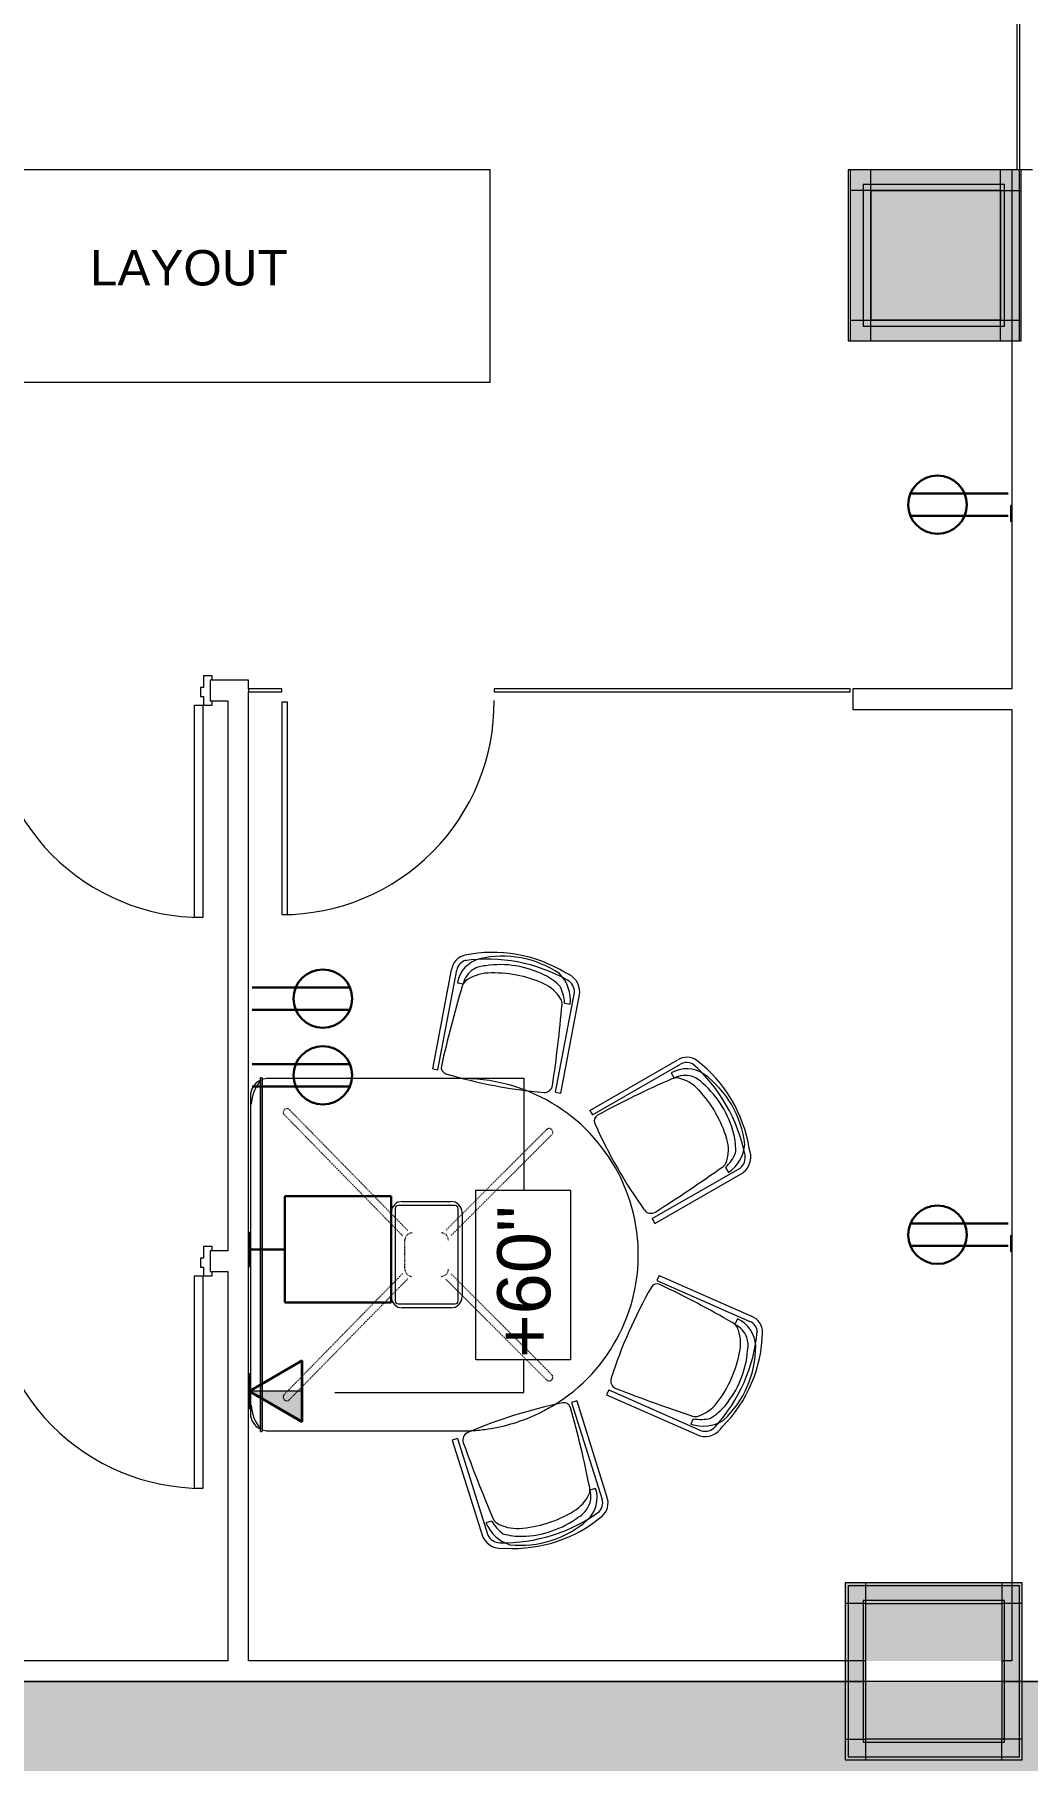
# Model space of a CAD drawing. Header units: inches. Extents: x 4757 to 6765, y 9919 to 10946.
# Drawn here: x 6348 to 6516.3, y 10186.2 to 10478.7 of the extents above; entities that cross this region are included whole.
import ezdxf

# ---------------------------------------------------------------- set-up
doc = ezdxf.new("R2010")
doc.units = ezdxf.units.IN
doc.header["$MEASUREMENT"] = 0
doc.linetypes.add('Steelcase Hidden Lines', pattern=[0.11811, 0.07874, -0.03937])
for name, color, linetype, lineweight in [('A-ANNO-NOTE', 7, 'Continuous', 9), ('A-DETL-GENF', 92, 'Continuous', 9), ('A-DETL-THIN', 151, 'Continuous', 9), ('A-DOOR', 31, 'Continuous', 13), ('A-WALL', 113, 'Continuous', 13), ('A-WALL-PATT', 111, 'Continuous', 13), ('Bb-col', 7, 'Continuous', 9), ('E-ELEC-FIXT', 91, 'Continuous', 9), ('G-ANNO-TEXT', 231, 'Continuous', 9), ('I-FURN', 30, 'Continuous', 9), ('I-WALL', 2, 'Continuous', 9), ('Q-CASE', 31, 'Continuous', 9), ('Q-SPCQ', 91, 'Continuous', 9), ('Rosslyn Plaza North_1777 North Kent St _W632_-09_dwg', 8, 'Continuous', 9)]:
    doc.layers.add(name, color=color, linetype=linetype, lineweight=lineweight)
doc.styles.add('Swis721 Lt BT', font='swissl.ttf', dxfattribs={"height": 6})
doc.styles.add('Swis721 Lt BT_1', font='swissl.ttf', dxfattribs={"height": 9})

# ---------------------------------------------------------------- blocks, each defined once
blk = doc.blocks.new('Door - Glass Single - Patch - Short Handle-7125741-Level XX  POWER _ SIGNAL')
at = {"layer": 'A-DOOR', "lineweight": 20}
for p, q in [((17, 38), (17, 2)), ((18, 38), (17, 38)), ((18, 2), (18, 38)), ((17, 2), (18, 2))]:
    blk.add_line(p, q, dxfattribs=at)
at = {"layer": 'A-DOOR', "lineweight": 9}
blk.add_arc((18, 2), 36, 90, 180.5, dxfattribs=at)
blk = doc.blocks.new('Steelcase - Seating - QiVi 428 Series - Collaborative Chairs - With Arm - Upholstered Seat-7089969-Level XX  POWER _ SIGNAL')
at = {"layer": 'I-FURN'}
for p, q in [((-10.79, 0.82), (-10.79, 17.92)), ((-9.89, 0.82), (-9.89, 18.04)), ((10.39, 0.82), (10.39, 18.01)), ((11.31, 0.82), (11.31, 18.1)), ((-9.4, 15.93), (-8.39, 15.93)), ((9.08, 15.92), (10.08, 15.92)), ((-10.79, 0.82), (-9.89, 0.82)), ((10.39, 0.82), (11.31, 0.82))]:
    blk.add_line(p, q, dxfattribs=at)
for centre, radius, start, end in [((-7.92, 18.1), 2.87, 112.5463, 183.4526), ((-4.21, 15.96), 5.19, 115.8845, 180.3728), ((-0.08, -0.79), 23.33, 69.0021, 112.5463), ((-0.02, -6.46), 27.76, 71.3661, 108.6339), ((0.48, 4.93), 17.17, 66.5517, 113.8983), ((0.26, 3.87), 16.73, 73.9234, 109.0533), ((3.58, 15.33), 6.53, 5.1924, 55.1011), ((7.9, 17.55), 3.45, 9.1107, 83.6604), ((-7.76, 18.04), 2.13, 116, 180), ((-4.54, 15.83), 3.86, 133.3802, 178.6198), ((-4.54, 15.83), 3.86, 133.3802, 178.6198), ((-3.04, 11.79), 6.91, 103.4385, 137.0794), ((-4.33, 15.61), 4.16, 102.0874, 133.3802), ((0.18, -1.7), 20.78, 76.5615, 103.4385), ((1.99, 9.88), 10.48, 56.0766, 73.9234), ((3.52, 12.28), 6.4, 41.0977, 76.5615), ((2.26, 14.34), 7, 13.0614, 37.1865), ((8.11, 17.66), 2.31, 8.6339, 71.3661), ((162.99, -3.25), 172.49, 173.7599, 178.4047), ((-6.37, 15.27), 2.12, 144.5685, 173.7599), ((7.19, 15.49), 1.53, 5.5874, 41.0977), ((-241.76, -8.87), 251.67, 2.4378, 5.5874), ((-8.33, 1.52), 1.11, 178.4047, 264.1257), ((0.12, 83.62), 83.64, 264.1257, 275.7023), ((8.29, 1.78), 1.39, 275.7023, 2.4378)]:
    blk.add_arc(centre, radius, start, end, dxfattribs=at)
blk = doc.blocks.new('Steelcase - Media Scape - Table - Desk Height - Medium D Shape - Laminate Top-7090039-Level XX  POWER _ SIGNAL')
at = {"layer": 'I-FURN'}
for p, q in [((56.87, -0.15), (3.13, -0.15)), ((0.13, -3.15), (0.13, -36.02)), ((59.87, -36.02), (59.87, -3.15)), ((20.98, -34.15), (20.98, -25.88)), ((21.66, -25.18), (21.66, -34.86)), ((37.84, -24.68), (22.16, -24.68)), ((22.86, -24.01), (37.14, -24.01)), ((38.34, -34.86), (38.34, -25.18)), ((39.01, -25.88), (39.01, -34.15)), ((22.16, -35.36), (37.84, -35.36)), ((37.13, -36.04), (22.87, -36.04))]:
    blk.add_line(p, q, dxfattribs=at)
at = {"layer": 'I-FURN', "linetype": 'Steelcase Hidden Lines'}
for p, q in [((53.85, -5.77), (33.19, -25.95)), ((5.44, -6.78), (25.94, -26.85)), ((26.81, -25.95), (6.28, -5.86)), ((34.06, -26.85), (54.56, -6.78)), ((27.56, -26.34), (32.44, -26.34)), ((25.86, -33.26), (8.78, -50.34)), ((9.7, -51.19), (26.74, -34.15)), ((33.24, -34.15), (50.35, -51.25)), ((51.2, -50.34), (34.12, -33.26))]:
    blk.add_line(p, q, dxfattribs=at)
at = {"layer": 'I-FURN'}
for centre, radius, start, end in [((3.13, -3.15), 3, 159.9309, 180), ((3.13, -3.15), 3, 90, 154.588), ((56.87, -3.15), 3, 25.412, 90), ((56.87, -3.15), 3, 360, 20.0691), ((22.86, -25.88), 1.88, 90, 180), ((22.16, -25.18), 0.5, 90, 180), ((37.14, -25.88), 1.88, 360, 90), ((37.84, -25.18), 0.5, 0, 90), ((22.87, -34.15), 1.89, 180, 270), ((22.16, -34.86), 0.5, 180, 270), ((37.13, -34.15), 1.89, 270, 0), ((37.84, -34.86), 0.5, 270, 0), ((30, -36.02), 29.87, 180, 183.9353), ((30, -36.02), 29.87, 342.8571, 359.2292), ((30, -36.02), 29.87, 359.2292, 0), ((30, -36.02), 29.87, 183.9353, 188.5714), ((30, -36.02), 29.87, 188.5714, 197.1429), ((30, -36.02), 29.87, 197.1429, 205.7143), ((30, -36.02), 29.87, 211.1529, 339.565), ((30, -36.02), 29.87, 339.565, 342.8571), ((30, -36.02), 29.87, 205.7143, 211.1529)]:
    blk.add_arc(centre, radius, start, end, dxfattribs=at)
at = {"layer": 'I-FURN', "linetype": 'Steelcase Hidden Lines'}
for centre, radius, start, end in [((5.87, -6.33), 0.625, 49.2457, 225.6227), ((54.13, -6.33), 0.625, 314.3773, 116.4349), ((27.56, -27.59), 1.25, 90, 180), ((32.44, -27.59), 1.25, 0, 90), ((27.56, -32.46), 1.25, 180, 270), ((32.44, -32.46), 1.25, 270, 0), ((9.23, -50.78), 0.625, 134.9966, 318.8971), ((50.76, -50.78), 0.625, 228.904, 45.0034)]:
    blk.add_arc(centre, radius, start, end, dxfattribs=at)
blk = doc.blocks.new('A-Flat_Screen_TV - OLED 65B6P 65_-V1-Level XX  POWER _ SIGNAL')
at = {"layer": 'Q-SPCQ'}
for p, q in [((-30, 0.19), (30, 0.19)), ((-30, 0.19), (-30, 0)), ((30, 0), (-30, 0)), ((-29.94, 0), (-29.94, -0.06)), ((-25.5, 1.81), (25.5, 1.81)), ((29.94, -0.06), (29.94, 0)), ((30, 0), (30, 0.19)), ((29.94, -0.06), (-29.94, -0.06))]:
    blk.add_line(p, q, dxfattribs=at)
for centre, start, end in [((-24.9, -5.58), 94.6372, 128.641), ((24.9, -5.58), 51.4462, 85.3628)]:
    blk.add_arc(centre, 7.41, start, end, dxfattribs=at)
blk = doc.blocks.new('Door - Single - Solid Door-8328956-Level XX  POWER _ SIGNAL')
at = {"layer": 'A-DOOR'}
for p, q in [((-14.01, 38.59), (-12.63, 38.59)), ((-14.01, 2.59), (-14.01, 38.59)), ((-12.63, 38.59), (-12.63, 2.59)), ((-12.63, 2.59), (-14.01, 2.59))]:
    blk.add_line(p, q, dxfattribs=at)
at = {"layer": 'A-DOOR', "lineweight": 9}
for p, q in [((-15.63, 2.59), (-15.63, 1.84)), ((-14.13, 2.59), (-15.63, 2.59)), ((-14.13, 1.09), (-14.13, 2.59)), ((-13.63, 1.09), (-14.13, 1.09)), ((-13.63, -0.41), (-13.63, 1.09)), ((22.12, 1.09), (21.62, 1.09)), ((21.62, 1.09), (21.62, -0.41)), ((23.62, 2.59), (22.12, 2.59)), ((22.12, 2.59), (22.12, 1.09)), ((23.62, 1.84), (23.62, 2.59)), ((-15.63, -1.66), (-15.63, -2.41)), ((-15.63, -2.41), (-14.13, -2.41)), ((-14.13, -2.41), (-14.13, -0.41)), ((-14.13, -0.41), (-13.63, -0.41)), ((21.62, -0.41), (22.12, -0.41)), ((22.12, -0.41), (22.12, -2.41)), ((22.12, -2.41), (23.62, -2.41)), ((23.62, -2.41), (23.62, -1.66))]:
    blk.add_line(p, q, dxfattribs=at)
blk.add_arc((-14.01, 2.59), 36, 359.5, 90, dxfattribs=at)
blk = doc.blocks.new('C-Counter Top - ADJ HEIGHT 3_-7473632-Level XX  POWER _ SIGNAL')
at = {"layer": 'Q-CASE'}
for p, q in [((44.2, 0), (-47.26, 0)), ((-47.26, 0), (-47.26, -36)), ((44.2, -36), (44.2, 0)), ((-47.26, -36), (44.2, -36))]:
    blk.add_line(p, q, dxfattribs=at)
blk = doc.blocks.new('PS - Power Device _Wall Base_ - Duplex-4862727-Level XX  POWER _ SIGNAL')
at = {"layer": 'E-ELEC-FIXT'}
for p, q in [((6513.48, 10272.41), (6513.48, 10275.16)), ((6513.67, 10275.16), (6513.48, 10275.16)), ((6513.48, 10272.41), (6513.67, 10272.41))]:
    blk.add_line(p, q, dxfattribs=at)
blk = doc.blocks.new('Rosslyn Plaza North_1777 North Kent St _W632_-09_dwg-6954577-Level XX  POWER _ SIGNAL')
at = {"layer": 'Bb-col', "flags": 128}
for points in [[(6485.92, 10426.79), (6514.92, 10426.79), (6514.92, 10455.79), (6485.92, 10455.79)], [(6488.42, 10429.29), (6512.42, 10429.29), (6512.42, 10453.29), (6488.42, 10453.29)], [(6485.92, 10186.79), (6514.92, 10186.79), (6514.92, 10215.79), (6485.92, 10215.79)], [(6488.42, 10189.29), (6512.42, 10189.29), (6512.42, 10213.29), (6488.42, 10213.29)]]:
    blk.add_lwpolyline(points, close=True, dxfattribs=at)

msp = doc.modelspace()

# ---------------------------------------------------------------- hatches: boundary and pattern name
at = {"layer": 'A-ANNO-NOTE'}
msp.add_hatch(color=256, dxfattribs=at).paths.add_polyline_path([(6393.32, 10243.59), (6393.32, 10248.75), (6384.38, 10248.75)], flags=0)
at = {"layer": 'A-DETL-GENF'}
h = msp.add_hatch(color=9, dxfattribs=at)
h.paths.add_polyline_path([(6042.98, 9918.54), (6726.34, 9918.54), (6736.57, 9928.76), (6707, 9958.33), (6718.49, 9986.77), (6758.92, 9986.77), (6758.92, 10183.16), (6717.8, 10183.16), (6717.8, 10199.54), (6515.42, 10199.54), (6515.42, 10186.29), (6485.42, 10186.29), (6485.42, 10199.54), (6274.92, 10199.54), (6274.91, 10186.03), (6247.91, 10186.03), (6247.91, 10097.03), (6128.43, 10097.03), (6128.43, 9969.78), (5729.54, 9969.78), (5729.54, 9940.78), (5591.29, 9940.78), (5591.29, 9969.78), (5246.43, 9969.78), (5246.43, 10221.28), (5194.41, 10221.28), (5194.41, 10426.79), (5045.92, 10426.79), (5045.92, 10455.79), (5058.67, 10455.79), (5058.67, 10666.79), (5045.92, 10666.79), (5045.92, 10695.79), (5058.67, 10695.79), (5058.67, 10696.27), (4933.13, 10821.81), (4757.33, 10646.01), (4757.33, 10304.77), (5178.35, 10304.77), (5178.35, 9918.54), (5785.84, 9918.54)], flags=0)
h.paths.add_polyline_path([(6739.04, 9931.24), (6753.63, 9945.82), (6760.42, 9960.39), (6760.42, 9986.77), (6759.67, 9986.77), (6759.67, 9983.27), (6720.85, 9983.27), (6711.11, 9959.17), (6723.3, 9946.98)], flags=0)
h.paths.add_polyline_path([(6488.92, 9946.29), (6485.42, 9946.29), (6485.42, 9976.29), (6515.42, 9976.29), (6515.42, 9946.29), (6511.92, 9946.29)], flags=0)
h.paths.add_polyline_path([(6245.42, 9946.29), (6245.42, 9976.29), (6275.42, 9976.29), (6275.42, 9946.29), (6248.92, 9946.29)], flags=0)
h.paths.add_polyline_path([(6721.3, 10186.66), (6758.92, 10186.66), (6758.92, 10199.54), (6721.3, 10199.54), (6721.3, 10198.49)], flags=0)
at = {"layer": 'A-WALL'}
msp.add_hatch(color=7, dxfattribs=at).paths.add_polyline_path([(6511.74, 10430.29), (6511.74, 10452.29), (6489.74, 10452.29), (6489.74, 10430.29)], flags=0)
h = msp.add_hatch(color=7, dxfattribs=at)
h.paths.add_polyline_path([(6511.92, 10189.79), (6511.92, 10199.54), (6488.92, 10199.54), (6488.92, 10189.79), (6492.98, 10189.79)], flags=0)
h.paths.add_polyline_path([(6511.92, 10203.04), (6511.92, 10212.79), (6488.92, 10212.79), (6488.92, 10203.04), (6492.98, 10203.04)], flags=0)
at = {"layer": 'A-WALL-PATT', "lineweight": 9}
for points in [[(6489.74, 10426.79), (6489.74, 10455.79), (6486.24, 10455.79), (6486.24, 10426.79)], [(6511.74, 10452.29), (6515.24, 10452.29), (6515.24, 10455.79), (6489.74, 10455.79), (6489.74, 10452.29)], [(6515.24, 10426.79), (6515.24, 10452.29), (6511.74, 10452.29), (6511.74, 10426.79)], [(6511.74, 10426.79), (6511.74, 10430.29), (6489.74, 10430.29), (6489.74, 10426.79)], [(6485.42, 10186.29), (6488.92, 10186.29), (6488.92, 10216.29), (6485.42, 10216.29), (6485.42, 10189.79)], [(6511.92, 10212.79), (6511.92, 10216.29), (6488.92, 10216.29), (6488.92, 10212.79), (6492.98, 10212.79)], [(6511.92, 10189.79), (6515.42, 10189.79), (6515.42, 10216.29), (6511.92, 10216.29), (6511.92, 10199.54)], [(6488.92, 10186.29), (6515.42, 10186.29), (6515.42, 10189.79), (6488.92, 10189.79)]]:
    msp.add_hatch(color=7, dxfattribs=at).paths.add_polyline_path(points, flags=0)

# ---------------------------------------------------------------- linework, layer by layer
at = {"layer": 'A-ANNO-NOTE', "lineweight": 30}
for p, q in [((6513.02, 10400.95), (6496.49, 10400.95)), ((6513.02, 10397.12), (6496.49, 10397.12)), ((6513.02, 10397.12), (6496.49, 10397.12)), ((6384.92, 10317.21), (6401.44, 10317.21)), ((6384.92, 10317.21), (6401.44, 10317.21)), ((6384.92, 10313.38), (6401.44, 10313.38)), ((6384.92, 10304.21), (6401.44, 10304.21)), ((6384.92, 10304.21), (6401.44, 10304.21)), ((6384.92, 10300.38), (6401.44, 10300.38)), ((6390.45, 10281.79), (6390.45, 10263.79)), ((6408.45, 10281.79), (6390.45, 10281.79)), ((6408.45, 10263.79), (6408.45, 10281.79)), ((6384.45, 10269.79), (6384.45, 10275.79)), ((6513.02, 10277.2), (6496.49, 10277.2)), ((6384.45, 10272.79), (6390.45, 10272.79)), ((6513.02, 10273.37), (6496.49, 10273.37)), ((6513.02, 10273.37), (6496.49, 10273.37)), ((6390.45, 10263.79), (6408.45, 10263.79)), ((6384.38, 10248.75), (6393.32, 10253.91)), ((6384.45, 10248.79), (6393.38, 10253.95)), ((6384.45, 10245.79), (6384.45, 10251.79)), ((6393.32, 10253.91), (6393.32, 10243.59)), ((6393.38, 10253.95), (6393.38, 10243.63)), ((6384.38, 10248.75), (6393.32, 10243.59)), ((6384.45, 10248.79), (6393.38, 10243.63))]:
    msp.add_line(p, q, dxfattribs=at)
at = {"layer": 'A-ANNO-NOTE'}
for p, q in [((6384.38, 10248.75), (6393.32, 10243.59)), ((6393.32, 10248.75), (6384.38, 10248.75)), ((6393.32, 10243.59), (6393.32, 10248.75))]:
    msp.add_line(p, q, dxfattribs=at)
at = {"layer": 'A-ANNO-NOTE', "lineweight": 30}
for centre in [(6501.05, 10399.03), (6396.88, 10315.3), (6396.88, 10302.3), (6501.05, 10275.28)]:
    msp.add_circle(centre, 4.95, dxfattribs=at)
at = {"layer": 'A-DETL-THIN'}
msp.add_line((6758.92, 10199.54), (6274.91, 10199.54), dxfattribs=at)
at = {"layer": 'A-WALL', "color": 55}
for p, q in [((6489.74, 10452.29), (6489.74, 10455.79)), ((6514.99, 10455.79), (6514.49, 10455.79)), ((6511.74, 10452.29), (6515.24, 10452.29)), ((6489.74, 10426.79), (6489.74, 10430.29)), ((6511.74, 10430.29), (6489.74, 10430.29)), ((6511.74, 10426.79), (6511.74, 10430.29)), ((6489.74, 10426.79), (6511.74, 10426.79)), ((6488.92, 10212.79), (6488.92, 10216.29)), ((6511.92, 10216.29), (6488.92, 10216.29)), ((6511.92, 10216.29), (6511.92, 10212.79)), ((6511.92, 10203.04), (6511.92, 10199.54)), ((6488.92, 10186.29), (6488.92, 10189.79)), ((6515.42, 10189.79), (6511.92, 10189.79))]:
    msp.add_line(p, q, dxfattribs=at)
at = {"layer": 'A-WALL'}
for p, q in [((6511.74, 10455.79), (6489.74, 10455.79)), ((6515.24, 10430.29), (6515.24, 10452.29)), ((6384.26, 10367.79), (6384.26, 10367.29)), ((6485.42, 10212.79), (6485.42, 10189.79)), ((6515.42, 10189.79), (6515.42, 10212.79)), ((6488.92, 10199.54), (6488.92, 10203.04)), ((6488.92, 10186.29), (6511.92, 10186.29))]:
    msp.add_line(p, q, dxfattribs=at)
at = {"layer": 'A-WALL', "lineweight": 9}
for p, q in [((6489.74, 10452.29), (6489.74, 10430.29)), ((6511.74, 10452.29), (6489.74, 10452.29)), ((6511.74, 10430.29), (6511.74, 10452.29)), ((6489.74, 10430.29), (6511.74, 10430.29))]:
    msp.add_line(p, q, dxfattribs=at)
at = {"layer": 'G-ANNO-TEXT', "color": 250, "lineweight": 13}
for p, q in [((6409.75, 10301.83), (6430.93, 10301.83)), ((6430.93, 10301.83), (6430.93, 10282.83)), ((6430.93, 10248.54), (6430.93, 10254.05)), ((6398.89, 10248.54), (6430.93, 10248.54))]:
    msp.add_line(p, q, dxfattribs=at)
at = {"layer": 'G-ANNO-TEXT', "color": 250, "lineweight": 13, "flags": 128}
msp.add_lwpolyline([(6422.81, 10254.05), (6422.81, 10282.83), (6438.83, 10282.83), (6438.83, 10254.05)], close=True, dxfattribs=at)
at = {"layer": 'I-WALL', "lineweight": 13}
for p, q in [((6514.49, 10517.79), (6514.49, 10455.79)), ((6514.99, 10455.79), (6514.99, 10517.79)), ((6511.74, 10452.29), (6511.74, 10455.79)), ((6517.17, 10455.79), (6513.67, 10455.79)), ((6513.67, 10455.79), (6513.67, 10367.79)), ((6489.74, 10452.29), (6486.24, 10452.29)), ((6486.24, 10430.29), (6489.74, 10430.29)), ((6511.74, 10430.29), (6515.24, 10430.29)), ((6384.26, 10369.29), (6377.76, 10369.29)), ((6377.76, 10369.29), (6377.76, 10365.79)), ((6384.26, 10367.79), (6384.26, 10369.29)), ((6377.76, 10365.79), (6380.76, 10365.79)), ((6380.76, 10365.79), (6380.76, 10272.54)), ((6389.91, 10367.79), (6384.26, 10367.79)), ((6384.26, 10203.04), (6384.26, 10367.29)), ((6384.26, 10367.29), (6389.91, 10367.29)), ((6389.91, 10367.29), (6389.91, 10367.79)), ((6486.24, 10367.79), (6425.91, 10367.79)), ((6425.91, 10367.79), (6425.91, 10367.29)), ((6425.91, 10367.29), (6486.24, 10367.29)), ((6486.24, 10367.29), (6486.24, 10367.79)), ((6513.67, 10367.79), (6486.67, 10367.79)), ((6486.67, 10367.79), (6486.67, 10364.29)), ((6486.67, 10364.29), (6513.67, 10364.29)), ((6513.67, 10364.29), (6513.67, 10203.04)), ((6380.76, 10272.54), (6377.76, 10272.54)), ((6377.76, 10272.54), (6377.76, 10269.04)), ((6377.76, 10269.04), (6380.76, 10269.04)), ((6380.76, 10269.04), (6380.76, 10203.04)), ((6488.92, 10212.79), (6485.42, 10212.79)), ((6515.42, 10212.79), (6511.92, 10212.79)), ((6380.76, 10203.04), (6274.92, 10203.04)), ((6488.92, 10203.04), (6384.26, 10203.04)), ((6513.67, 10203.04), (6511.92, 10203.04)), ((6274.92, 10199.54), (6488.92, 10199.54)), ((6511.92, 10199.54), (6717.8, 10199.54)), ((6485.42, 10189.79), (6488.92, 10189.79)), ((6511.92, 10186.29), (6511.92, 10189.79))]:
    msp.add_line(p, q, dxfattribs=at)
at = {"layer": 'I-WALL', "color": 8, "lineweight": 20}
for p, q in [((6489.74, 10455.79), (6486.24, 10455.79)), ((6486.24, 10455.79), (6486.24, 10452.29)), ((6514.49, 10455.79), (6511.74, 10455.79)), ((6515.24, 10455.79), (6514.99, 10455.79)), ((6515.24, 10452.29), (6515.24, 10455.79)), ((6486.24, 10430.29), (6486.24, 10426.79)), ((6515.24, 10426.79), (6515.24, 10430.29)), ((6486.24, 10426.79), (6489.74, 10426.79)), ((6511.74, 10426.79), (6515.24, 10426.79)), ((6485.42, 10216.29), (6485.42, 10212.79)), ((6488.92, 10216.29), (6485.42, 10216.29)), ((6515.42, 10216.29), (6511.92, 10216.29)), ((6515.42, 10212.79), (6515.42, 10216.29)), ((6485.42, 10189.79), (6485.42, 10186.29)), ((6515.42, 10186.29), (6515.42, 10189.79)), ((6485.42, 10186.29), (6488.92, 10186.29)), ((6511.92, 10186.29), (6515.42, 10186.29))]:
    msp.add_line(p, q, dxfattribs=at)
at = {"layer": 'I-WALL'}
for p, q in [((6486.24, 10452.29), (6486.24, 10430.29)), ((6489.74, 10430.29), (6489.74, 10452.29)), ((6489.74, 10452.29), (6511.74, 10452.29)), ((6511.74, 10452.29), (6511.74, 10430.29)), ((6488.92, 10189.79), (6488.92, 10212.79)), ((6488.92, 10212.79), (6511.92, 10212.79)), ((6511.92, 10212.79), (6511.92, 10189.79)), ((6511.92, 10189.79), (6488.92, 10189.79))]:
    msp.add_line(p, q, dxfattribs=at)

# ---------------------------------------------------------------- block references
at = {"layer": 'A-DOOR', "rotation": 180}
for name, p in [('Door - Single - Solid Door-8328956-Level XX  POWER _ SIGNAL', (6362.51, 10367.63)), ('Door - Glass Single - Patch - Short Handle-7125741-Level XX  POWER _ SIGNAL', (6407.91, 10367.54)), ('Door - Single - Solid Door-8328956-Level XX  POWER _ SIGNAL', (6362.51, 10270.88))]:
    msp.add_blockref(name, p, dxfattribs=at)
at = {"layer": 'E-ELEC-FIXT'}
for p in [(0, 123.75), (0, 0)]:
    msp.add_blockref('PS - Power Device _Wall Base_ - Duplex-4862727-Level XX  POWER _ SIGNAL', p, dxfattribs=at)
at = {"layer": 'I-FURN'}
for name, p, rotation in [('Steelcase - Seating - QiVi 428 Series - Collaborative Chairs - With Arm - Upholstered Seat-7089969-Level XX  POWER _ SIGNAL', (6425.95, 10300.58), 349.2787082340395), ('Steelcase - Seating - QiVi 428 Series - Collaborative Chairs - With Arm - Upholstered Seat-7089969-Level XX  POWER _ SIGNAL', (6446.81, 10286.6), 299.9485407250792), ('Steelcase - Media Scape - Table - Desk Height - Medium D Shape - Laminate Top-7090039-Level XX  POWER _ SIGNAL', (6384.45, 10241.9), 89.9999999999998), ('Steelcase - Seating - QiVi 428 Series - Collaborative Chairs - With Arm - Upholstered Seat-7089969-Level XX  POWER _ SIGNAL', (6448.76, 10258.83), 246.1941411693673), ('Steelcase - Seating - QiVi 428 Series - Collaborative Chairs - With Arm - Upholstered Seat-7089969-Level XX  POWER _ SIGNAL', (6429.36, 10244.66), 197.4624762425029)]:
    msp.add_blockref(name, p, dxfattribs=dict(at, rotation=rotation))
at = {"layer": 'Q-CASE'}
msp.add_blockref('C-Counter Top - ADJ HEIGHT 3_-7473632-Level XX  POWER _ SIGNAL', (6381.03, 10455.79), dxfattribs=at)
at = {"layer": 'Q-SPCQ', "rotation": 90}
msp.add_blockref('A-Flat_Screen_TV - OLED 65B6P 65_-V1-Level XX  POWER _ SIGNAL', (6386.51, 10271.9), dxfattribs=at)
at = {"layer": 'Rosslyn Plaza North_1777 North Kent St _W632_-09_dwg', "color": 7}
msp.add_blockref('Rosslyn Plaza North_1777 North Kent St _W632_-09_dwg-6954577-Level XX  POWER _ SIGNAL', (0, 0), dxfattribs=at)

# ---------------------------------------------------------------- texts
at = {"layer": 'G-ANNO-TEXT', "color": 7, "insert": (6357.4, 10442.19), "char_height": 6, "width": 39.087, "attachment_point": 1, "style": 'Swis721 Lt BT'}
msp.add_mtext('LAYOUT', dxfattribs=at)
at = {"layer": 'G-ANNO-TEXT', "color": 7, "lineweight": 13, "insert": (6426.43, 10254.42), "char_height": 9, "width": 33.33, "attachment_point": 1, "rotation": 90, "style": 'Swis721 Lt BT_1'}
msp.add_mtext('+60"', dxfattribs=at)

doc.saveas('drawing.dxf')
